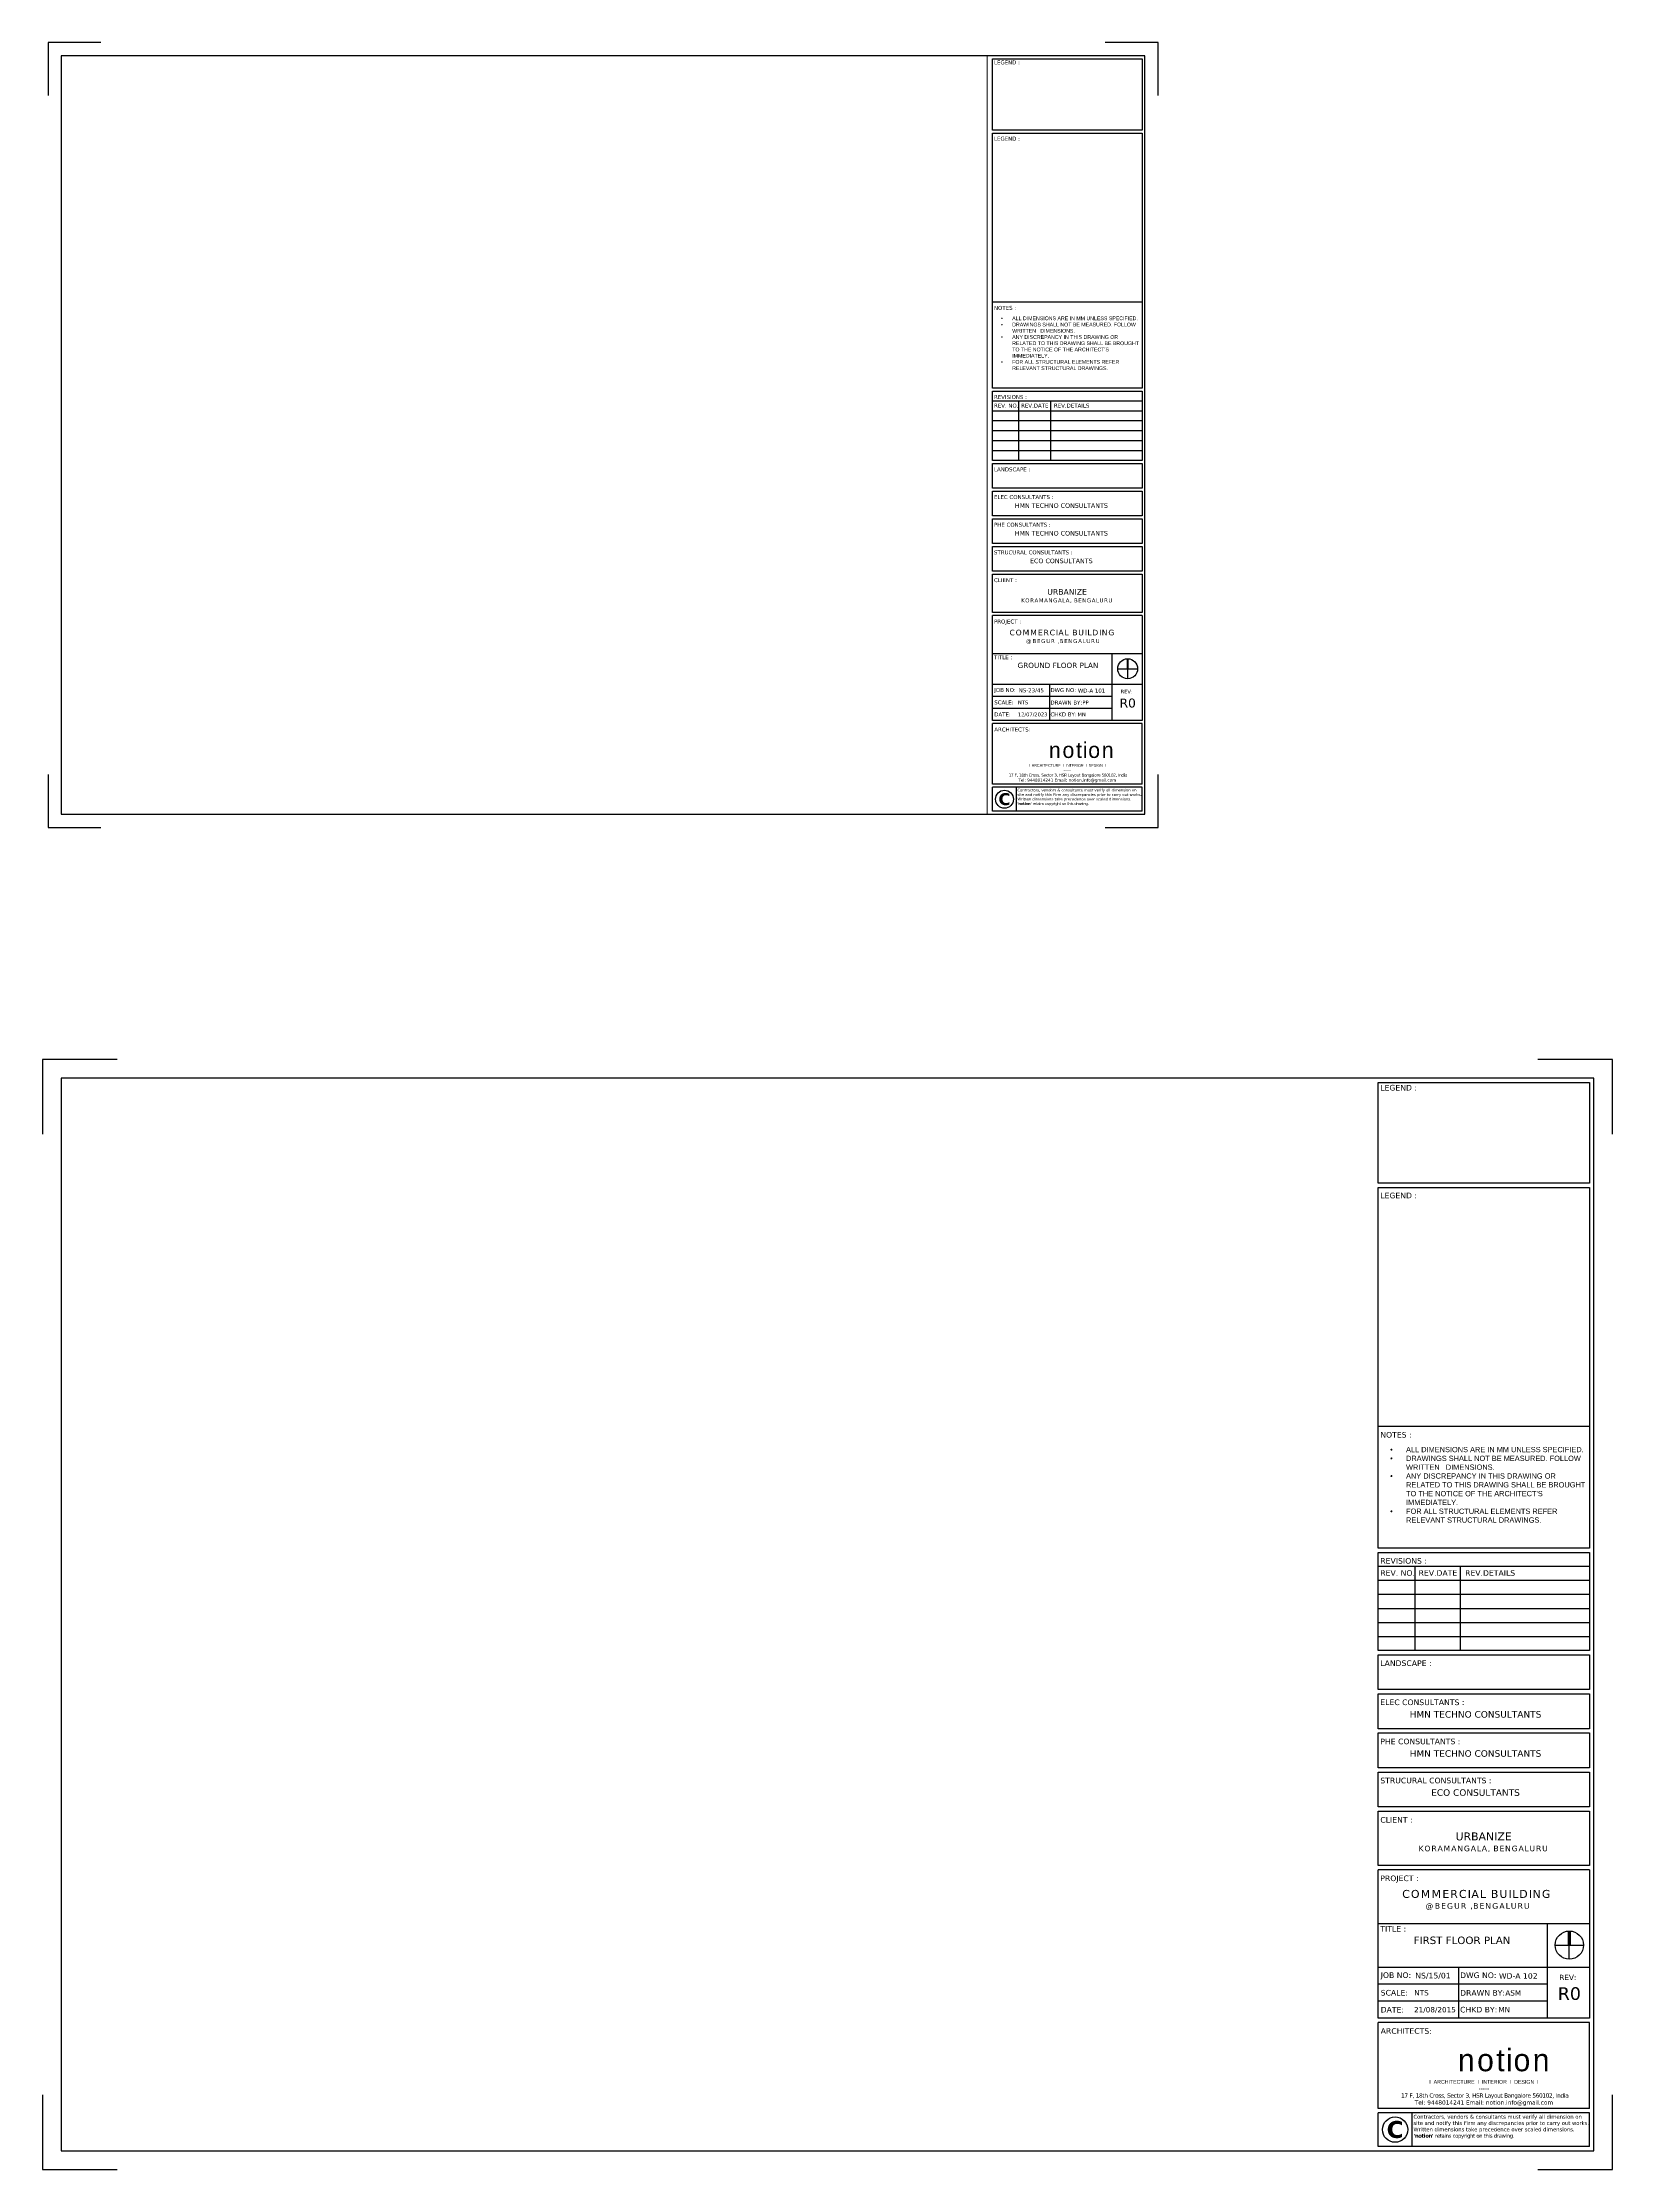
# Paper-space layout 'WD' of a CAD drawing. Extents: x 1990 to 2584, y 81 to 886.
import ezdxf
from ezdxf.enums import TextEntityAlignment as Align

# ---------------------------------------------------------------- set-up
doc = ezdxf.new("R2010")
doc.units = 0
doc.header["$LTSCALE"] = 100
doc.linetypes.add('Hidden', pattern=[9.525, 6.35, -3.175])
doc.layers.get('Defpoints').update_dxf_attribs({"lineweight": 0})
doc.styles.add('ARIAL', font='arial.ttf')
doc.styles.get("Standard").update_dxf_attribs({"font": 'verdana.ttf'})
doc.styles.add('VERDANA', font='verdana.ttf')

# ---------------------------------------------------------------- blocks, each defined once
blk = doc.blocks.new('TAG-NORTH1')
for p, q in [((8, 0), (-8, 0)), ((0, -8), (0, 8))]:
    blk.add_line(p, q)
at = {"const_width": 1.75}
blk.add_lwpolyline([(-8, 0), (0, 0)], dxfattribs=at)
blk.add_circle((0, 0), 8)
blk = doc.blocks.new('A3 TITLE - Landscape')
at = {"color": 4}
for p, q in [((352.32, 193.87), (408.9, 193.87)), ((352.32, 35.49), (352.32, 75.22)), ((408.9, 75.22), (352.32, 75.22)), ((408.9, 75.22), (352.32, 75.22)), ((408.9, 75.22), (408.9, 35.49)), ((408.9, 60.7), (352.32, 60.7)), ((408.9, 35.49), (352.32, 35.49)), ((408.9, 35.49), (352.32, 35.49)), ((352.32, 11.31), (352.32, 34.36)), ((408.9, 34.36), (352.32, 34.36)), ((408.9, 11.31), (408.9, 34.36)), ((408.9, 11.31), (352.32, 11.31)), ((352.32, 1.13), (352.32, 10.18)), ((408.9, 10.18), (352.32, 10.18)), ((361.38, 1.13), (361.38, 10.18)), ((408.9, 1.13), (408.9, 10.18)), ((408.9, 1.13), (352.32, 1.13))]:
    blk.add_line(p, q, dxfattribs=at)
at = {"color": 8}
for p, q in [((352.32, 156.44), (408.9, 156.44)), ((352.32, 152.68), (408.9, 152.68)), ((352.32, 148.92), (408.9, 148.92)), ((352.32, 145.15), (408.9, 145.15)), ((352.32, 141.39), (408.9, 141.39)), ((352.32, 137.63), (408.9, 137.63))]:
    blk.add_line(p, q, dxfattribs=at)
for p, q in [((362.25, 133.87), (362.25, 156.44)), ((374.35, 133.87), (374.35, 156.44))]:
    blk.add_line(p, q)
at = {"color": 9}
for p, q in [((397.58, 35.49), (397.58, 60.7)), ((408.9, 49.07), (352.32, 49.07)), ((408.9, 49.07), (352.32, 49.07)), ((373.85, 49.07), (373.85, 35.49)), ((397.58, 44.54), (352.32, 44.54)), ((397.58, 40.02), (352.32, 40.02))]:
    blk.add_line(p, q, dxfattribs=at)
at = {"linetype": 'Hidden'}
for points in [[(15, 292), (-5, 292), (-5, 272)], [(415, 272), (415, 292), (395, 292)], [(-5, 15), (-5, -5), (15, -5)], [(395, -5), (415, -5), (415, 15)]]:
    blk.add_lwpolyline(points, dxfattribs=at)
blk.add_lwpolyline([(0, 0), (410, 0), (410, 287), (0, 287)], close=True)
at = {"color": 4}
for points in [[(352.32, 285.87), (408.9, 285.87), (408.9, 258.89), (352.32, 258.89)], [(352.32, 257.76), (408.9, 257.76), (408.9, 161.26), (352.32, 161.26)], [(352.32, 160.12), (408.9, 160.12), (408.9, 133.87), (352.32, 133.87)], [(352.32, 132.74), (408.9, 132.74), (408.9, 123.41), (352.32, 123.41)], [(352.32, 122.28), (408.9, 122.28), (408.9, 112.94), (352.32, 112.94)], [(352.32, 111.81), (408.9, 111.81), (408.9, 102.47), (352.32, 102.47)], [(352.32, 101.34), (408.9, 101.34), (408.9, 92.01), (352.32, 92.01)], [(408.9, 76.35), (352.32, 76.35), (352.32, 90.87), (408.9, 90.87)]]:
    blk.add_lwpolyline(points, close=True, dxfattribs=at)
at = {"color": 1}
blk.add_circle((356.85, 5.66), 3.39, dxfattribs=at)
at = {"xscale": 0.4721732321653574, "yscale": 0.4721732321653574, "zscale": 0.4721732321653574, "rotation": 270}
blk.add_blockref('TAG-NORTH1', (403.46, 55.03), dxfattribs=at)
at = {"color": 1, "style": 'VERDANA'}
for s, insert, char_height, width, attachment_point in [('LEGEND :', (352.89, 285.22), 1.5, 56.5714, 1), ('LEGEND :', (352.89, 256.38), 1.5, 56.5714, 1), ('NOTES :', (352.89, 192.35), 1.5, 56.5714, 1), ('REVISIONS :', (352.89, 158.61), 1.5, 56.5714, 1), ('REV. NO.', (352.89, 155.36), 1.5, 56.5714, 1), ('REV.DATE', (363.14, 155.36), 1.5, 56.5714, 1), ('REV.DETAILS', (375.57, 155.36), 1.5, 56.5714, 1), ('LANDSCAPE :', (352.89, 131.23), 1.5, 56.5714, 1), ('ELEC CONSULTANTS :', (352.89, 120.76), 1.5, 56.5714, 1), ('\\A1;HMN TECHNO CONSULTANTS', (378.36, 116.77), 1.75, 55.9382, 5), ('PHE CONSULTANTS :', (352.89, 110.29), 1.5, 56.5714, 1), ('\\A1;HMN TECHNO CONSULTANTS', (378.36, 106.3), 1.75, 55.9382, 5), ('STRUCURAL CONSULTANTS :', (352.89, 99.83), 1.5, 56.5714, 1), ('\\A1;ECO CONSULTANTS', (378.36, 95.84), 1.75, 55.9382, 5), ('CLIENT :', (352.89, 89.31), 1.5, 56.5714, 1), ('\\A1;URBANIZE\\P{\\H0.70707x;\\T1.15;KORAMANGALA, BENGALURU}', (380.53, 82.55), 2.1214, 55.9382, 5), ('PROJECT :', (352.89, 73.66), 1.5, 56.5714, 1), ('{\\T1.15;COMMERCIAL BUILDING\\P\\H0.70707x;\\T1; \\T1.2;@BEGUR ,BENGALURU}', (378.74, 67.1), 2.1214, 55.9382, 5), ('TITLE :', (352.89, 60.13), 1.5, 56.5714, 1), ('JOB NO:', (352.99, 47.75), 1.5, 12.0696, 1), ('DWG NO:', (374.24, 46.95), 1.5, 10.9287, 4), ('REV:', (400.79, 46.38), 1.414, 18.2914, 4), ('SCALE:', (352.99, 42.28), 1.5, 6.902, 4), ('DRAWN BY:', (374.24, 42.24), 1.5, 20.7909, 4), ('DATE:', (352.99, 37.75), 1.5, 6.902, 4), ('CHKD BY: ', (374.24, 37.75), 1.5, 21.0427, 4), ('ARCHITECTS:', (352.99, 32.8), 1.5, 56.5714, 1), ('{\\fNiagara Solid|b0|i0|c0|p82;\\T1.15;\\C252;notion}', (373.67, 27.28), 6, 12.9854, 1), ('{\\fSwis721 BlkEx BT|b0|i0|c0|p34;\\H0.90152x;I \\fSwis721 Cn BT|b0|i0|c0|p34; ARCHITECTURE  \\fSwis721 BlkEx BT|b0|i0|c0|p34;I\\fSwis721 Cn BT|b0|i0|c0|p34;  INTERIOR  \\fSwis721 BlkEx BT|b0|i0|c0|p34;I\\fSwis721 Cn BT|b0|i0|c0|p34;  DESIGN  \\fSwis721 BlkEx BT|b0|i0|c0|p34;I\\fWingdings|b0|i0|c2|p2;\\H1.0294x; \\fSwis721 Cn BT|b0|i0|c0|p34;\\H1.0775x;\\P\\fVerdana|b0|i0|c0|p34;-----\\P\\T0.9; 17 F, 18th Cross, Sector 3, HSR Layout Bangalore 560102, India\\fGill Sans MT Condensed|b0|i0|c0|p34; \\H0.99995x; \\P}Tel: 9448014241 Email: notion.info@gmail.com', (380.61, 18.95), 1.13143, 56.5714, 2), ("Contractors, vendors & consultants must verify all dimension on site and notify this Firm any discrepancies prior to carry out works.  Written dimensions take precedence over scaled dimensions.\\P{\\fVerdana|b1|i0|c0|p34;\\T0.9;'notion'\\fVerdana|b0|i0|c0|p34; retains copyright on this drawing.}", (361.76, 9.62), 1.01829, 47.7805, 1)]:
    blk.add_mtext(s, dxfattribs=dict(at, insert=insert, char_height=char_height, width=width, attachment_point=attachment_point))
at = {"insert": (355.53, 188.35), "char_height": 1.41429, "width": 51.747, "attachment_point": 1, "style": 'ARIAL'}
blk.add_mtext("\\pi-4.2429,l4.2429,t4.2429;{\\fSymbol|b0|i0|c2|p18;·^I}ALL DIMENSIONS ARE IN MM UNLESS SPECIFIED.\\P{\\fSymbol|b0|i0|c2|p18;·^I}DRAWINGS SHALL NOT BE MEASURED. FOLLOW WRITTEN   DIMENSIONS.\\P{\\fSymbol|b0|i0|c2|p18;·^I}ANY DISCREPANCY IN THIS DRAWING OR RELATED TO THIS DRAWING SHALL BE BROUGHT TO THE NOTICE OF THE ARCHITECT'S IMMEDIATELY.\\P{\\fSymbol|b0|i0|c2|p18;·^I}FOR ALL STRUCTURAL ELEMENTS REFER RELEVANT STRUCTURAL DRAWINGS.\\P\\pi0,l4,tz;\\P\\pl0; ", dxfattribs=at)
at = {"color": 1, "insert": (356.85, 5.66), "char_height": 4.5257, "attachment_point": 5, "style": 'VERDANA'}
blk.add_mtext('{\\fVerdana|b1|i0|c0|p34;C}', dxfattribs=at)
at = {"color": 1}
for tag, p, height in [('STAIRCASE-SECTION', (361.81, 55.32), 2), ('NS-23/45', (362.25, 46.12), 1.5), ('DWG-NO', (384.64, 46.03), 1.5)]:
    blk.add_attdef(tag, p, '', height=height, dxfattribs=at)
at = {"color": 1, "style": 'VERDANA'}
for tag, p in [('NAME01', (386.35, 42.24)), ('03/05/23', (361.92, 37.75)), ('MN', (384.49, 37.75))]:
    blk.add_attdef(tag, text='', height=1.41, dxfattribs=at).set_placement(p, align=Align.MIDDLE_LEFT)
at = {"color": 1, "style": 'VERDANA', "flags": 4}
blk.add_attdef('R0', text='', height=3.39, dxfattribs=at).set_placement((403.47, 42.07), align=Align.MIDDLE_CENTER)

psp = doc.layouts.new('WD')

# ---------------------------------------------------------------- block references
ref = psp.add_blockref('A3 TITLE - Landscape', (1996.78, 593.96))
ref.add_attrib('DWG-NO', 'WD-A 101', (2381.41, 639.99), dxfattribs={"color": 1, "height": 1.5})
ref.add_attrib('PRO-NO.', 'NS-23/45', (2359.03, 640.08), dxfattribs={"color": 1, "height": 1.5})
ref.add_attrib('TITLE-1', 'GROUND FLOOR PLAN', (2358.59, 649.28), dxfattribs={"color": 1, "height": 2})
ref.add_attrib('R0', 'R0', dxfattribs={"color": 1, "height": 3.394, "style": 'VERDANA'}).set_placement((2400.24, 636.03), align=Align.MIDDLE_CENTER)
ref.add_attrib('NAME02', 'MN', dxfattribs={"color": 1, "height": 1.414, "style": 'VERDANA'}).set_placement((2381.27, 631.72), align=Align.MIDDLE_LEFT)
ref.add_attrib('NAME01', 'PP', dxfattribs={"color": 1, "height": 1.414, "style": 'VERDANA'}).set_placement((2383.12, 636.21), align=Align.MIDDLE_LEFT)
ref.add_attrib('DD/MM/YY', '12/07/2023', dxfattribs={"color": 1, "height": 1.414, "style": 'VERDANA'}).set_placement((2358.7, 631.72), align=Align.MIDDLE_LEFT)
ref.add_attrib('1:100', 'NTS', dxfattribs={"color": 1, "height": 1.414, "style": 'VERDANA'}).set_placement((2358.74, 636.24), align=Align.MIDDLE_LEFT)
ref = psp.add_blockref('A3 TITLE - Landscape', (1996.78, 88.18), dxfattribs=dict(xscale=1.414141414141414, yscale=1.414141414141414, zscale=1.414141414141414))
ref.add_attrib('DWG-NO', 'WD-A 102', (2540.71, 153.27), dxfattribs={"color": 1, "height": 2.121})
ref.add_attrib('PRO-NO.', 'NS/15/01', (2509.05, 153.4), dxfattribs={"color": 1, "height": 2.121})
ref.add_attrib('TITLE-1', 'FIRST FLOOR PLAN', (2508.43, 166.41), dxfattribs={"color": 1, "height": 2.8283})
ref.add_attrib('R0', 'R0', dxfattribs={"color": 1, "height": 4.8, "style": 'VERDANA'}).set_placement((2567.34, 147.67), align=Align.MIDDLE_CENTER)
ref.add_attrib('NAME02', 'MN', dxfattribs={"color": 1, "height": 2, "style": 'VERDANA'}).set_placement((2540.5, 141.57), align=Align.MIDDLE_LEFT)
ref.add_attrib('NAME01', 'ASM', dxfattribs={"color": 1, "height": 2, "style": 'VERDANA'}).set_placement((2543.12, 147.92), align=Align.MIDDLE_LEFT)
ref.add_attrib('DD/MM/YY', '21/08/2015', dxfattribs={"color": 1, "height": 2, "style": 'VERDANA'}).set_placement((2508.58, 141.57), align=Align.MIDDLE_LEFT)
ref.add_attrib('1:100', 'NTS', dxfattribs={"color": 1, "height": 2, "style": 'VERDANA'}).set_placement((2508.65, 147.97), align=Align.MIDDLE_LEFT)

# ---------------------------------------------------------------- viewports
at = {"layer": 'Defpoints'}
psp.add_viewport(center=(2171.92, 737.46), size=(350.29, 287), view_center_point=(553158.48167, -952697.07409), view_height=21525.0005552, dxfattribs=at)

doc.saveas('drawing.dxf')
